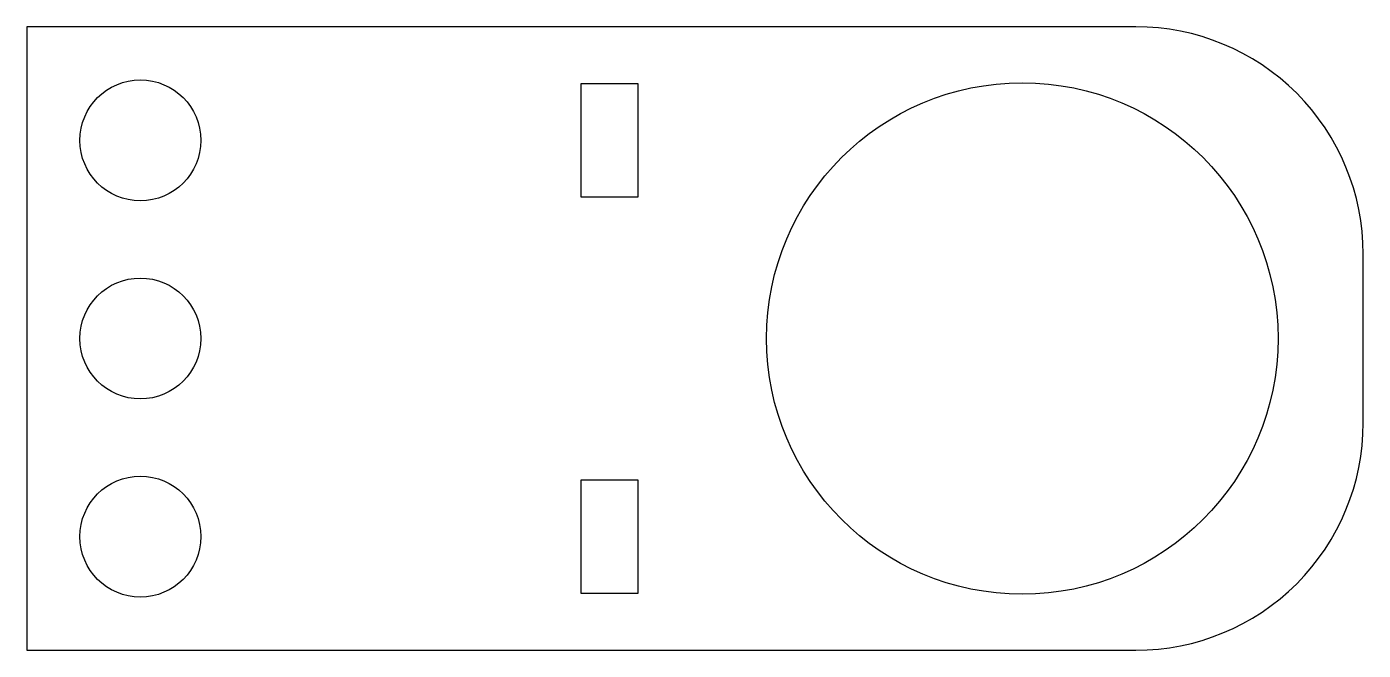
# Model space of a CAD drawing. Header units: inches. Extents: x 0 to 2.94, y -1.37 to 0.
import ezdxf

# ---------------------------------------------------------------- set-up
doc = ezdxf.new("R2010")
doc.units = ezdxf.units.IN
doc.header["$MEASUREMENT"] = 0

msp = doc.modelspace()

# ---------------------------------------------------------------- linework, layer by layer
msp.add_lwpolyline([(2.9399, -0.5, 0.414214), (2.4399, 0), (0, 0), (0, -1.3714), (2.4399, -1.3714, 0.414214), (2.9399, -0.8714)], format="xyb", close=True)
for points in [[(1.2195, -0.375), (1.2195, -0.125), (1.3445, -0.125), (1.3445, -0.375)], [(1.3445, -0.9964), (1.3445, -1.2464), (1.2195, -1.2464), (1.2195, -0.9964)]]:
    msp.add_lwpolyline(points, close=True)
for centre, radius in [((0.25, -0.25), 0.133), ((2.1899, -0.6857), 0.5625), ((0.25, -0.6857), 0.133), ((0.25, -1.1214), 0.133)]:
    msp.add_circle(centre, radius)

doc.saveas('drawing.dxf')
